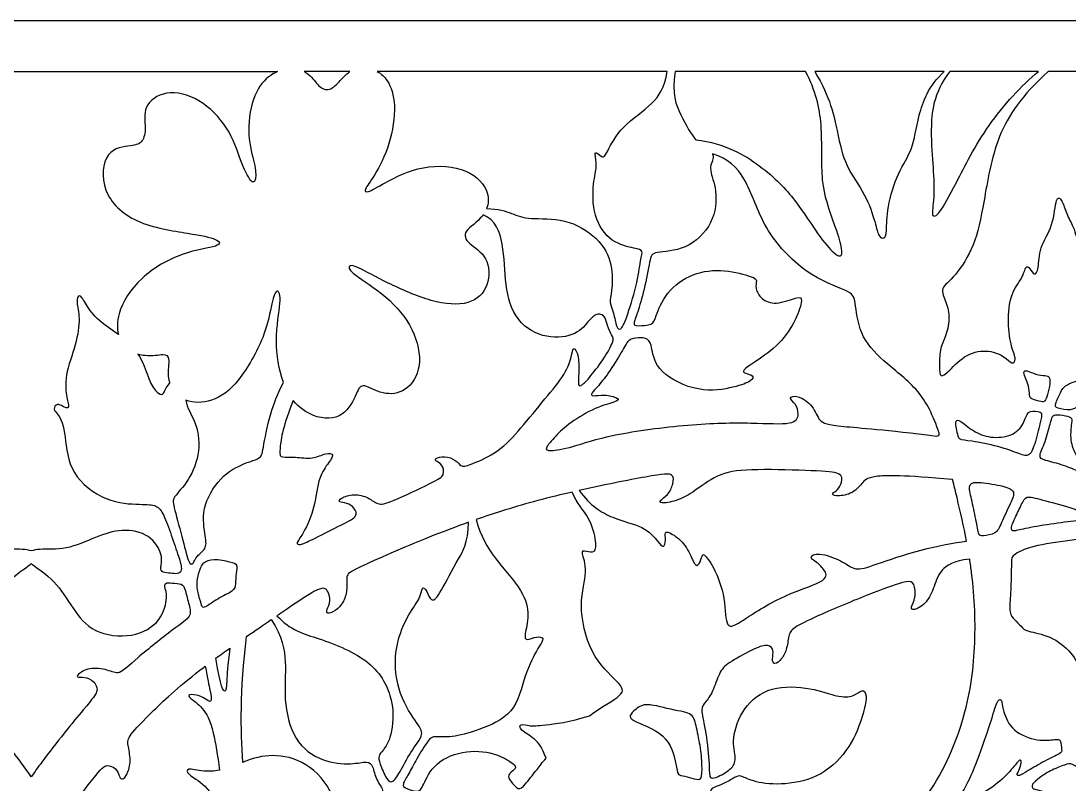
# Model space of a CAD drawing. Header units: millimetres. Extents: x -136 to 133, y -85 to 93.
# Drawn here: x -2.2 to 73.7, y 37.5 to 92.8 of the extents above; entities that cross this region are included whole.
import ezdxf

# ---------------------------------------------------------------- set-up
doc = ezdxf.new("R2010")
doc.units = ezdxf.units.MM
doc.header["$MEASUREMENT"] = 0
doc.layers.add('Default', color=18, linetype='Continuous')

msp = doc.modelspace()

# ---------------------------------------------------------------- linework, layer by layer
at = {"layer": 'Default', "color": 5}
for p, q in [((133.333, 92.785), (-136.318, 92.785)), ((-19.323, 89.12), (16.337, 89.12)), ((21.599, 89.12), (18.284, 89.12)), ((44.582, 89.12), (23.573, 89.12)), ((54.604, 89.12), (45.159, 89.12)), ((64.651, 89.12), (55.275, 89.12)), ((71.482, 89.12), (65.052, 89.12)), ((85.73, 89.12), (72.177, 89.12))]:
    msp.add_line(p, q, dxfattribs=at)
for centre, radius, start, end in [((0.468, 64.715), 0.299, 62.41925, 224.55786), ((64.11, 62.908), 0.18, 262.77525, 18.99238)]:
    msp.add_arc(centre, radius, start, end, dxfattribs=at)
for points, knots in [([(16.337, 89.12), (16.118, 89.024), (15.427, 88.61), (14.466, 87.31), (14.117, 84.403), (14.751, 82.355), (14.811, 81.212), (14.472, 80.933), (13.672, 82.618), (12.893, 85.055), (11.447, 86.532), (10.66, 86.999), (9.874, 87.466), (8.175, 87.856), (6.533, 86.605), (6.869, 84.964), (6.589, 83.993), (5.936, 83.714), (3.801, 83.596), (3.454, 80.411), (5.898, 78.017), (10.227, 77.379), (12.093, 77.006), (12.372, 76.446), (9.513, 76.142), (6.29, 74.296), (4.746, 71.894), (4.717, 70.52), (4.821, 70.075)], [513.360734, 513.360734, 513.360734, 513.360734, 513.810209, 514.810209, 515.810209, 516.810209, 517.810209, 518.810209, 519.810209, 520.810209, 521.810209, 521.810209, 521.810209, 522.810209, 523.810209, 524.810209, 525.810209, 526.810209, 527.810209, 528.810209, 529.810209, 530.810209, 531.810209, 532.810209, 533.810209, 534.810209, 535.810209, 536.426123, 536.426123, 536.426123, 536.426123]), ([(18.284, 89.12), (18.353, 89.086), (18.788, 88.835), (19.243, 88.082), (20.007, 87.64), (20.723, 88.246), (21.29, 88.919), (21.599, 89.12)], [105.671975, 105.671975, 105.671975, 105.671975, 105.848688, 106.848688, 107.848688, 108.848688, 109.639872, 109.639872, 109.639872, 109.639872]), ([(23.573, 89.12), (23.864, 88.971), (24.417, 88.466), (24.997, 86.848), (24.556, 83.807), (23.312, 81.417), (22.57, 80.519), (22.791, 80.284), (23.897, 80.961), (26.826, 82.458), (30.3, 82.171), (31.712, 80.541), (31.632, 79.55), (31.497, 79.2)], [1586.942166, 1586.942166, 1586.942166, 1586.942166, 1587.693738, 1588.693738, 1589.693738, 1590.693738, 1591.693738, 1592.693738, 1593.693738, 1594.693738, 1595.693738, 1596.693738, 1597.340394, 1597.340394, 1597.340394, 1597.340394]), ([(31.497, 79.2), (32.376, 79.204), (33.443, 78.793), (34.475, 78.396), (37.182, 78.568), (39.674, 77.108), (40.686, 75.159), (40.568, 73.044), (40.371, 72.434), (40.714, 71.71), (40.893, 70.536), (41.207, 70.359), (41.571, 71.047), (42.407, 73.684), (42.663, 75.621), (42.85, 76.162), (42.388, 76.31), (40.519, 76.664), (39.149, 78.599), (39.203, 81.261), (39.533, 82.233), (39.283, 83.286), (39.503, 83.266), (39.904, 82.845), (40.125, 83.065), (41.21, 85.207), (43.589, 86.687), (44.383, 87.955), (44.582, 89.12)], [1597.340394, 1597.340394, 1597.340394, 1597.340394, 1598.709361, 1600.260651, 1601.811942, 1603.363233, 1604.914524, 1606.465815, 1608.017106, 1609.568397, 1611.119688, 1612.670979, 1614.22227, 1615.773561, 1617.324852, 1618.876143, 1620.427434, 1621.978725, 1623.530016, 1625.081307, 1626.632598, 1628.183889, 1629.73518, 1631.28647, 1632.837761, 1634.389052, 1635.940343, 1637.305257, 1637.305257, 1637.305257, 1637.305257]), ([(45.159, 89.12), (44.905, 87.516), (45.557, 85.817), (46.346, 84.552), (46.663, 84.18)], [165.52806, 165.52806, 165.52806, 165.52806, 166.999797, 168.584076, 168.584076, 168.584076, 168.584076]), ([(46.663, 84.18), (48.793, 83.922), (51.756, 82.159), (53.93, 79.814), (55.574, 77.173), (56.76, 75.81), (57.278, 75.673), (57.251, 76.45), (56.665, 78.181), (55.615, 81.043), (55.933, 85.217), (55.336, 87.768), (54.604, 89.12)], [168.584076, 168.584076, 168.584076, 168.584076, 171.226488, 174.160669, 177.09485, 180.029032, 182.963213, 185.897394, 188.831575, 191.765757, 194.699938, 197.431961, 197.431961, 197.431961, 197.431961]), ([(65.052, 89.12), (63.842, 87.555), (63.615, 84.635), (63.872, 82.139), (63.948, 79.87), (63.661, 78.508), (64.251, 78.69), (65.355, 80.732), (67.654, 85.27), (70.226, 88.114), (71.482, 89.12)], [1424.28093, 1424.28093, 1424.28093, 1424.28093, 1427.349449, 1430.417969, 1433.486489, 1436.555009, 1439.623529, 1442.692049, 1445.760569, 1448.82909, 1448.82909, 1448.82909, 1448.82909]), ([(47.853, 83.155), (47.856, 83.15), (47.94, 82.99), (47.911, 82.703), (47.562, 82.068), (48.228, 80.64), (48.038, 78.102), (45.947, 76.108), (43.498, 76.108), (43.361, 75.627), (42.915, 73.254), (42.412, 71.594), (42.091, 70.791), (42.327, 70.684), (43.59, 70.791), (43.675, 71.22), (44.446, 73.168), (46.373, 74.614), (48.782, 74.838), (50.924, 74.217), (51.106, 74.035), (50.924, 73.447), (51.352, 72.644), (52.399, 72.181), (54.112, 72.83), (54.437, 72.765), (53.983, 71.207), (52.789, 69.365), (50.894, 68.058), (49.961, 67.467), (50.211, 67.262), (50.871, 67.149), (50.757, 66.728), (49.597, 66.273), (46.925, 65.807), (43.763, 67.342), (43.462, 69.218), (43.234, 69.821), (42.461, 69.878), (41.756, 69.741), (41.472, 69.116), (40.426, 67.41), (39.567, 66.302), (39.028, 65.81), (39.127, 65.583), (39.976, 65.784), (41.166, 65.474), (40.998, 65.227), (39.428, 64.852), (37.475, 63.688), (36.469, 62.702), (35.669, 61.8), (35.96, 61.618), (37.569, 61.864), (40.279, 62.837), (46.329, 63.652), (50.896, 63.724), (53.869, 63.508), (54.157, 64.327), (53.912, 65.088), (53.309, 65.519), (53.984, 65.735), (55.217, 64.951), (55.552, 63.731), (56.482, 63.461), (60.412, 63.195), (64.087, 62.729)], [552.306824, 552.306824, 552.306824, 552.306824, 552.350389, 553.952106, 555.553823, 557.155539, 558.757256, 560.358973, 561.960689, 563.562406, 565.164123, 566.765839, 568.367556, 569.969273, 571.570989, 573.172706, 574.774423, 576.376139, 577.977856, 579.579573, 581.18129, 582.783006, 584.384723, 585.98644, 587.588156, 589.189873, 590.79159, 592.393306, 593.995023, 595.59674, 597.198456, 598.800173, 600.40189, 602.003606, 603.605323, 605.20704, 606.808756, 608.410473, 610.01219, 611.613907, 613.215623, 614.81734, 616.419057, 618.020773, 619.62249, 621.224207, 622.825923, 624.42764, 626.029357, 627.631073, 629.23279, 630.834507, 632.436223, 634.03794, 635.639657, 637.241373, 638.84309, 640.444807, 642.046524, 643.64824, 645.249957, 646.851674, 648.45339, 650.055107, 651.656824, 653.177478, 653.177478, 653.177478, 653.177478]), ([(64.28, 62.966), (64.256, 63.034), (63.764, 64.442), (62.802, 66.225), (60.112, 68.197), (58.444, 70.08), (58.193, 72.716), (57.96, 73.184), (54.643, 74.314), (51.415, 77.757), (50.508, 81.268), (49.012, 82.855), (47.853, 83.155)], [653.542585, 653.542585, 653.542585, 653.542585, 653.742213, 657.744451, 661.746689, 665.748927, 669.751164, 673.753402, 677.75564, 681.757878, 685.760116, 688.792704, 688.792704, 688.792704, 688.792704]), ([(17.492, 65.311), (16.771, 63.567), (16.395, 61.303), (16.616, 61.199), (17.581, 61.23), (18.913, 61.046), (19.878, 61.536), (20.521, 61.46), (20, 60.74), (19.265, 59.668), (19.036, 57.325), (18.054, 55.364), (17.668, 54.991), (17.926, 54.797), (18.699, 55.145), (20.851, 56.267), (22.243, 56.885), (21.921, 57.555), (21.379, 57.916), (20.735, 57.916), (20.851, 58.238), (21.882, 58.586), (22.977, 58.303), (23.596, 57.723), (24.369, 57.852), (27.792, 59.469), (28.501, 59.876), (28.29, 60.735), (27.717, 60.931), (27.792, 61.188), (28.697, 61.308), (29.45, 60.856), (29.631, 60.479), (30.309, 60.63), (32.389, 61.564), (33.941, 63.222), (35.782, 65.512), (37.253, 67.24), (37.712, 68.619), (37.712, 69.17), (38.08, 68.95), (38.227, 67.718), (38.098, 66.431), (38.264, 66.284), (38.87, 66.836), (39.96, 68.257), (40.79, 69.693), (40.575, 69.986), (40.204, 70.748), (40.134, 71.377), (39.569, 71.676), (38.983, 71.237), (38.113, 70.015), (35.876, 69.703), (33.573, 70.907), (32.756, 73.68), (32.824, 76.533), (32.149, 78.36), (31.251, 78.748)], [235.798216, 235.798216, 235.798216, 235.798216, 237.002115, 238.352129, 239.702142, 241.052156, 242.402169, 243.752183, 245.102196, 246.452209, 247.802223, 249.152236, 250.50225, 251.852263, 253.202277, 254.55229, 255.902304, 257.252317, 258.60233, 259.952344, 261.302357, 262.652371, 264.002384, 265.352398, 266.702411, 268.052424, 269.402438, 270.752451, 272.102465, 273.452478, 274.802492, 276.152505, 277.502519, 278.852532, 280.202545, 281.552559, 282.902572, 284.252586, 285.602599, 286.952613, 288.302626, 289.652639, 291.002653, 292.352666, 293.70268, 295.052693, 296.402707, 297.75272, 299.102734, 300.452747, 301.80276, 303.152774, 304.502787, 305.852801, 307.202814, 308.552828, 309.902841, 311.098423, 311.098423, 311.098423, 311.098423]), ([(31.251, 78.748), (31.231, 78.72), (30.855, 78.223), (29.706, 77.556), (30.072, 76.681), (31.665, 75.793), (31.769, 73.547), (30.359, 72.136), (27.59, 72.332), (24.169, 73.86), (21.975, 75.101), (21.452, 75.114), (21.583, 74.552), (24.325, 72.92), (26.303, 70.533), (26.907, 67.682), (25.687, 65.846), (23.953, 65.679), (22.476, 66.616), (22.13, 66.013), (21.269, 63.992), (19.16, 63.915), (17.915, 64.785), (17.492, 65.311)], [311.098423, 311.098423, 311.098423, 311.098423, 311.157563, 312.157563, 313.157563, 314.157563, 315.157563, 316.157563, 317.157563, 318.157563, 319.157563, 320.157563, 321.157563, 322.157563, 323.157563, 324.157563, 325.157563, 326.157563, 327.157563, 328.157563, 329.157563, 330.157563, 330.850738, 330.850738, 330.850738, 330.850738]), ([(4.821, 70.075), (4.348, 70.431), (3.114, 71.257), (2.469, 72.287), (1.986, 73.124), (1.718, 72.48), (2.083, 71.355), (1.793, 69.404), (0.882, 67.045), (1.086, 65.379), (1.3, 64.772), (1.068, 64.738), (0.715, 64.923), (0.606, 64.98)], [536.426123, 536.426123, 536.426123, 536.426123, 537.349333, 538.677106, 540.004879, 541.332652, 542.660425, 543.988198, 545.315971, 546.643744, 547.971517, 549.29929, 549.902272, 549.902272, 549.902272, 549.902272]), ([(16.777, 66.615), (16.443, 67.526), (16.086, 69.953), (16.689, 72.675), (16.334, 73.532), (15.93, 72.553), (15.562, 70.072), (13.492, 66.426), (11.66, 65.143), (10.249, 65.106), (9.703, 65.321)], [161.402903, 161.402903, 161.402903, 161.402903, 162.241469, 163.241469, 164.241469, 165.241469, 166.241469, 167.241469, 168.241469, 169.187696, 169.187696, 169.187696, 169.187696]), ([(6.231, 68.658), (6.383, 68.432), (6.801, 67.669), (7.103, 66.46), (7.778, 65.731), (8.104, 65.69), (8.24, 66.212), (8.554, 66.578)], [21.258285, 21.258285, 21.258285, 21.258285, 21.812474, 23.140247, 24.46802, 25.795793, 26.926627, 26.926627, 26.926627, 26.926627]), ([(8.554, 66.578), (8.543, 66.617), (8.378, 67.215), (8.627, 68.474), (8.179, 68.698), (7.173, 68.472), (6.409, 68.607), (6.231, 68.658)], [26.926627, 26.926627, 26.926627, 26.926627, 26.995744, 27.995744, 28.995744, 29.995744, 30.299474, 30.299474, 30.299474, 30.299474]), ([(9.703, 65.321), (9.815, 64.752), (10.48, 63.768), (10.841, 61.658), (9.929, 59.388), (8.691, 58.254), (8.821, 57.707), (9.537, 55.003), (9.935, 53.397), (10.246, 53.447), (10.458, 54.044), (11.205, 54.567), (11.18, 55.289), (10.76, 57.426), (12.16, 59.87), (14.032, 60.825), (15.15, 61.1), (15.264, 61.541), (15.718, 64.162), (16.333, 65.745), (16.777, 66.615)], [130.773873, 130.773873, 130.773873, 130.773873, 131.981109, 133.734364, 135.487619, 137.240874, 138.994129, 140.747384, 142.50064, 144.253895, 146.00715, 147.760405, 149.51366, 151.266915, 153.02017, 154.773425, 156.52668, 158.279935, 160.03319, 161.402903, 161.402903, 161.402903, 161.402903]), ([(-1.493, 54.417), (-1.664, 54.474), (-2.333, 54.588), (-3.983, 54.432), (-6.218, 55.462), (-8.035, 56.069), (-10.163, 55.652), (-11.089, 54.033), (-10.811, 53.182), (-10.977, 52.812), (-11.597, 52.83), (-12.088, 52.719), (-12.476, 52.932), (-12.199, 53.95), (-11.644, 55.56), (-11.073, 57.128), (-10.605, 57.763), (-9.591, 57.78), (-6.928, 57.877), (-4.212, 59.967), (-3.964, 62.829), (-3.717, 64.02), (-3.24, 64.505)], [587.322164, 587.322164, 587.322164, 587.322164, 588.250308, 590.126383, 592.002457, 593.878531, 595.754606, 597.63068, 599.506754, 601.382828, 603.258903, 605.134977, 607.011051, 608.887126, 610.7632, 612.639274, 614.515349, 616.391423, 618.267497, 620.143572, 622.019646, 623.89572, 623.89572, 623.89572, 623.89572]), ([(0.254, 64.505), (0.732, 64.02), (0.979, 62.829), (1.226, 59.967), (3.943, 57.877), (6.606, 57.78), (7.62, 57.763), (8.087, 57.128), (8.658, 55.56), (9.214, 53.95), (9.491, 52.932), (9.103, 52.719), (8.612, 52.83), (7.992, 52.812), (7.826, 53.182), (8.103, 54.033), (7.178, 55.652), (5.05, 56.069), (3.232, 55.462), (0.998, 54.432), (-0.652, 54.588), (-1.321, 54.474), (-1.493, 54.417)], [550.748608, 550.748608, 550.748608, 550.748608, 552.624683, 554.500757, 556.376831, 558.252906, 560.12898, 562.005054, 563.881128, 565.757203, 567.633277, 569.509351, 571.385426, 573.2615, 575.137574, 577.013649, 578.889723, 580.765797, 582.641872, 584.517946, 586.39402, 587.322164, 587.322164, 587.322164, 587.322164]), ([(65.259, 59.577), (61.737, 59.91), (59.107, 59.894), (58.785, 59.346), (57.898, 58.459), (56.688, 58.362), (56.446, 58.572), (56.962, 58.814), (57.253, 59.378), (57.285, 60.104), (55.527, 60.217), (50.749, 60.368), (48.35, 60.105), (46.652, 58.792), (45.602, 58.144), (44.201, 57.794), (43.939, 58.039), (44.674, 58.442), (45.024, 59.265), (45.112, 60.052), (43.986, 59.985), (39.936, 59.18), (38.213, 58.795)], [385.647084, 385.647084, 385.647084, 385.647084, 387.565855, 389.484627, 391.403399, 393.32217, 395.240942, 397.159714, 399.078485, 400.997257, 402.916029, 404.8348, 406.753572, 408.672344, 410.591115, 412.509887, 414.428659, 416.34743, 418.266202, 420.184974, 422.103745, 423.787905, 423.787905, 423.787905, 423.787905]), ([(66.271, 55.115), (66.07, 56.174), (65.731, 57.674), (65.368, 59.15), (65.259, 59.577)], [382.353722, 382.353722, 382.353722, 382.353722, 384.676861, 385.647084, 385.647084, 385.647084, 385.647084]), ([(37.699, 58.679), (37.634, 58.664), (35.666, 58.211), (33.506, 57.608), (31.363, 56.903), (30.732, 56.685)], [430.899433, 430.899433, 430.899433, 430.899433, 430.964753, 432.883524, 433.648059, 433.648059, 433.648059, 433.648059]), ([(38.946, 42.487), (39.83, 43.143), (41.628, 44.05), (41.236, 44.741), (38.903, 46.848), (38.106, 50.747), (38.903, 53.024), (38.277, 54.447), (38.676, 54.447), (39.387, 54.191), (39.473, 55.159), (38.951, 56.932), (38.104, 57.771), (37.699, 58.679)], [412.983733, 412.983733, 412.983733, 412.983733, 414.650403, 416.317073, 417.983743, 419.650413, 421.317083, 422.983753, 424.650423, 426.317093, 427.983763, 429.650433, 430.899433, 430.899433, 430.899433, 430.899433]), ([(38.213, 58.795), (38.982, 57.707), (40.738, 56.629), (42.918, 56.275), (44.046, 54.931), (44.297, 54.609), (44.53, 55.182), (44.315, 55.863), (44.888, 55.737), (45.963, 54.877), (46.5, 53.498), (46.805, 53.229), (47.127, 54.018), (47.127, 54.286), (47.79, 53.624), (48.794, 51.329), (48.78, 48.724), (49.599, 49.027), (52.665, 51.159), (56.277, 52.221), (56.064, 52.98), (55.396, 53.648), (54.789, 53.951), (55.457, 54.346), (57.278, 53.739), (58.189, 52.919), (59.403, 53.344), (62.954, 54.558), (65.382, 55.013), (66.271, 55.115)], [339.040824, 339.040824, 339.040824, 339.040824, 340.594452, 342.200577, 343.806703, 345.412829, 347.018955, 348.62508, 350.231206, 351.837332, 353.443458, 355.049584, 356.655709, 358.261835, 359.867961, 361.474087, 363.080212, 364.686338, 366.292464, 367.89859, 369.504716, 371.110841, 372.716967, 374.323093, 375.929219, 377.535345, 379.14147, 380.747596, 382.353722, 382.353722, 382.353722, 382.353722]), ([(30.185, 56.492), (29.398, 56.212), (26.887, 55.266), (21.634, 52.995), (21.302, 52.641), (21.414, 51.707), (21.205, 50.731), (20.507, 49.992), (19.88, 49.852), (19.908, 50.131), (20.215, 50.787), (20.019, 51.498), (19.768, 51.763), (19.211, 51.665), (17.93, 50.811), (16.373, 49.763), (16.311, 49.721)], [178.304697, 178.304697, 178.304697, 178.304697, 179.239596, 181.158368, 183.077139, 184.995911, 186.914683, 188.833454, 190.752226, 192.670998, 194.589769, 196.508541, 198.427313, 200.346084, 202.264856, 202.342236, 202.342236, 202.342236, 202.342236]), ([(16.311, 49.721), (17.226, 48.694), (19.396, 48.125), (23.344, 46.529), (24.893, 43.557), (24.617, 40.861), (23.962, 39.918), (23.634, 39.59), (23.719, 39.128), (24.266, 37.792), (24.691, 37.549), (25.262, 38.485), (26.124, 40.1), (26.962, 41.072), (26.634, 41.74), (25.065, 43.899), (24.688, 47.175), (25.752, 49.812), (26.735, 50.959), (26.784, 51.909), (27.194, 51.581), (27.439, 50.68), (28.013, 51.04), (29.145, 53.41), (30.211, 55.035), (30.185, 56.492)], [202.342236, 202.342236, 202.342236, 202.342236, 204.03838, 205.944141, 207.849902, 209.755663, 211.661424, 213.567185, 215.472946, 217.378707, 219.284468, 221.190228, 223.095989, 225.00175, 226.907511, 228.813272, 230.719033, 232.624794, 234.530555, 236.436316, 238.342077, 240.247838, 242.153599, 244.05936, 245.682237, 245.682237, 245.682237, 245.682237]), ([(30.732, 56.685), (31.061, 55.479), (32.159, 53.694), (34.285, 51.432), (34.609, 49.719), (34.213, 48.242), (34.339, 47.881), (35.15, 48.278), (35.727, 48.097), (35.33, 47.611), (34.213, 45.502), (33.618, 42.528), (30.789, 41.393), (28.904, 40.864), (27.664, 41.019), (27.323, 40.833), (26.369, 39.278), (25.873, 38.27), (25.32, 37.468), (25.636, 37.21), (26.685, 36.877), (26.885, 37.493), (27.851, 39.324), (30.432, 40.123), (32.596, 39.624), (33.678, 38.841), (33.595, 38.625), (32.952, 38.181), (33.202, 37.809), (33.825, 37.014), (34.231, 37.438), (34.96, 38.351), (35.549, 39.111), (35.801, 39.416)], [346.974636, 346.974636, 346.974636, 346.974636, 348.360362, 350.027032, 351.693702, 353.360372, 355.027042, 356.693712, 358.360382, 360.027051, 361.693721, 363.360391, 365.027061, 366.693731, 368.360401, 370.027071, 371.693741, 373.360411, 375.027081, 376.693751, 378.360421, 380.027091, 381.693761, 383.360431, 385.027101, 386.693771, 388.360441, 390.027111, 391.693781, 393.360451, 395.027121, 396.69379, 397.599706, 397.599706, 397.599706, 397.599706]), ([(77.813, 55.618), (77.459, 55.623), (76.217, 55.552), (74.149, 55.191), (71.239, 54.866), (69.536, 54.157), (69.515, 53.67), (69.516, 53.217), (69.506, 52.785), (69.496, 52.354), (69.456, 51.079), (69.334, 49.861), (69.724, 49.471), (70.272, 48.923), (70.516, 48.582), (72.343, 48.338), (73.962, 47.059), (74.62, 45.634), (75.107, 45.841), (75.716, 46.572), (75.424, 48.704), (75.692, 50.47), (75.96, 50.324), (76.264, 49.8), (76.813, 50.251), (77.818, 52.327), (78.016, 53.589), (78.016, 54.12)], [111.210228, 111.210228, 111.210228, 111.210228, 111.600866, 112.600866, 113.600866, 114.600866, 115.600866, 116.600866, 116.600866, 116.600866, 117.600866, 118.600866, 119.600866, 120.600866, 121.600866, 122.600866, 123.600866, 124.600866, 125.600866, 126.600866, 127.600866, 128.600866, 129.600866, 130.600866, 131.600866, 132.600866, 133.457558, 133.457558, 133.457558, 133.457558]), ([(-1.493, 38.06), (-1.729, 38.402), (-2.953, 40.126), (-5.801, 43.57), (-6.345, 44.212), (-6.197, 44.805), (-5.542, 45.324), (-4.801, 45.237), (-4.776, 45.422), (-5.616, 46.003), (-7.123, 45.842), (-7.84, 45.361), (-8.877, 46.46), (-12.062, 48.977), (-13.147, 49.685), (-12.941, 50.428), (-12.633, 51.661), (-12.461, 52.061), (-11.662, 52.084), (-11.148, 52.141), (-11.148, 51.741), (-11.399, 51.262), (-11.011, 49.336), (-8.904, 48.047), (-5.895, 48.434), (-4.498, 50.196), (-3.24, 52.346), (-1.927, 53.144), (-1.521, 53.481), (-1.493, 53.505)], [757.656998, 757.656998, 757.656998, 757.656998, 758.148937, 760.025011, 761.901086, 763.77716, 765.653234, 767.529309, 769.405383, 771.281457, 773.157532, 775.033606, 776.90968, 778.785755, 780.661829, 782.537903, 784.413978, 786.290052, 788.166126, 790.042201, 791.918275, 793.794349, 795.670424, 797.546498, 799.422572, 801.298646, 803.174721, 805.050795, 805.200554, 805.200554, 805.200554, 805.200554]), ([(-1.493, 53.505), (-1.464, 53.481), (-1.059, 53.144), (0.254, 52.346), (1.513, 50.196), (2.91, 48.434), (5.919, 48.047), (8.026, 49.336), (8.414, 51.262), (8.163, 51.741), (8.163, 52.141), (8.677, 52.084), (9.476, 52.061), (9.648, 51.661), (9.956, 50.428), (10.162, 49.685), (9.076, 48.977), (5.892, 46.46), (4.854, 45.361), (4.138, 45.842), (2.631, 46.003), (1.791, 45.422), (1.815, 45.237), (2.557, 45.324), (3.211, 44.805), (3.36, 44.212), (2.816, 43.57), (-0.032, 40.126), (-1.256, 38.402), (-1.493, 38.06)], [805.200554, 805.200554, 805.200554, 805.200554, 805.350314, 807.226388, 809.102462, 810.978536, 812.854611, 814.730685, 816.606759, 818.482834, 820.358908, 822.234982, 824.111057, 825.987131, 827.863205, 829.73928, 831.615354, 833.491428, 835.367503, 837.243577, 839.119651, 840.995726, 842.8718, 844.747874, 846.623949, 848.500023, 850.376097, 852.252172, 852.744111, 852.744111, 852.744111, 852.744111]), ([(66.495, 53.827), (65.301, 53.695), (64.245, 53.009), (63.894, 51.634), (63.301, 50.513), (62.373, 50.081), (62.181, 50.273), (62.613, 50.994), (62.501, 52.147), (62.053, 52.307), (59.779, 51.522), (55.773, 49.87), (53.724, 48.878), (53.389, 48.464), (53.277, 47.343), (52.908, 46.575), (52.316, 46.094), (52.156, 46.575), (52.348, 47.247), (51.916, 47.695), (51.035, 47.423), (49.061, 46.368), (48.389, 45.775), (47.956, 44.334), (47.396, 43.454), (46.948, 43.053), (47.348, 41.692), (47.666, 38.979), (47.59, 37.912), (48.047, 37.942), (49.267, 38.598), (49.648, 39.314), (49.19, 40.731), (50.029, 43.124), (51.989, 44.695), (55.152, 44.533), (56.936, 43.803), (58.152, 43.836), (58.72, 44.484), (59.093, 44.014), (58.849, 42.83), (58.12, 40.559), (56.141, 38.208), (53.384, 37.445), (51.032, 37.591), (49.929, 38.159), (49.653, 38.159), (48.875, 37.64), (48.031, 37.316), (47.707, 37.202), (47.61, 36.391), (47.464, 35.175), (47.464, 34.769), (48.145, 34.834), (50.983, 35.694), (55.745, 36.37), (59.176, 35.862), (60.138, 35.675)], [241.040203, 241.040203, 241.040203, 241.040203, 242.160122, 243.460122, 244.760122, 246.060122, 247.360122, 248.660122, 249.960122, 251.260122, 252.560122, 253.860122, 254.860122, 255.860122, 256.860122, 257.860122, 258.860122, 259.860122, 260.860122, 261.860122, 262.860122, 263.860122, 264.860122, 265.860122, 266.860122, 267.860122, 268.860122, 269.860122, 270.860122, 271.860122, 272.860122, 273.860122, 274.860122, 275.860122, 276.860122, 277.860122, 278.860122, 279.860122, 280.860122, 281.860122, 282.860122, 283.860122, 284.860122, 285.860122, 286.860122, 287.860122, 288.860122, 289.860122, 290.860122, 291.860122, 292.860122, 293.860122, 294.860122, 295.860122, 296.860122, 297.860122, 298.239533, 298.239533, 298.239533, 298.239533]), ([(62.279, 35.192), (62.602, 35.584), (64.327, 37.843), (66.279, 42.175), (66.996, 47.404), (66.857, 51.333), (66.548, 53.491), (66.495, 53.827)], [227.436869, 227.436869, 227.436869, 227.436869, 228.296015, 232.298253, 236.300491, 240.302728, 241.040203, 241.040203, 241.040203, 241.040203]), ([(15.896, 49.441), (16.706, 48.22), (17.047, 46.118), (16.742, 43.804), (17.45, 40.567), (19.602, 39.106), (21.822, 38.936), (22.88, 39.226), (23.273, 38.901), (23.444, 37.826), (24.212, 36.972), (23.58, 36.204), (22.302, 34.525), (21.618, 33.354), (21.244, 32.54), (20.756, 33.028), (19.991, 33.598), (20.268, 34.412), (20.886, 35.99), (19.128, 38.838), (16.492, 39.782), (14.851, 39.505), (14.036, 39.189), (13.84, 39.11)], [107.761349, 107.761349, 107.761349, 107.761349, 109.517677, 111.546805, 113.575932, 115.60506, 117.634187, 119.663315, 121.692442, 123.72157, 125.750697, 127.779825, 129.808952, 131.83808, 133.867208, 135.896335, 137.925463, 139.95459, 141.983718, 144.012845, 146.041973, 148.0711, 148.732428, 148.732428, 148.732428, 148.732428]), ([(12.901, 47.381), (12.725, 46.086), (12.663, 44.704), (12.62, 44.067), (12.245, 44.458), (11.881, 46.648)], [22.99734, 22.99734, 22.99734, 22.99734, 25.218126, 27.849706, 30.183976, 30.183976, 30.183976, 30.183976]), ([(0.678, 34.81), (1.54, 36.073), (3.443, 38.507), (3.936, 39.027), (4.74, 38.653), (4.879, 38.029), (5.087, 37.822), (5.461, 38.168), (5.766, 39.235), (5.48, 40.46), (5.48, 40.945), (7.116, 42.65), (9.343, 44.737), (11.084, 46.056), (11.113, 46.078)], [1117.133291, 1117.133291, 1117.133291, 1117.133291, 1118.83879, 1120.757562, 1122.676333, 1124.595105, 1126.513877, 1128.432648, 1130.35142, 1132.270192, 1134.188963, 1136.107735, 1138.026507, 1138.058845, 1138.058845, 1138.058845, 1138.058845]), ([(11.113, 46.078), (11.268, 45.15), (11.541, 44.075), (11.571, 43.41), (11.264, 43.604), (10.731, 43.975), (9.811, 44.056), (9.956, 43.782), (10.925, 43.136), (11.657, 41.847), (12, 39.598), (12.149, 38.535)], [1138.058845, 1138.058845, 1138.058845, 1138.058845, 1138.860794, 1139.935794, 1141.010794, 1142.085794, 1143.160794, 1144.235794, 1145.310794, 1146.385794, 1147.162122, 1147.162122, 1147.162122, 1147.162122]), ([(46.673, 41.756), (46.767, 41.35), (46.996, 40.297), (47.133, 38.854), (47.078, 37.755), (46.597, 37.92), (45.801, 38.126), (45.32, 38.167), (45.273, 38.799), (44.674, 41.266), (41.55, 42.21), (41.919, 42.638), (42.95, 43.468), (44.955, 42.858), (46.433, 42.735), (46.579, 42.163), (46.673, 41.756)], [0, 0, 0, 0, 1.747797, 3.495593, 5.24339, 6.991187, 8.738983, 10.48678, 12.234577, 13.982373, 15.73017, 17.477966, 17.903624, 19.225763, 20.97356, 22.721356, 22.721356, 22.721356, 22.721356]), ([(35.801, 39.416), (35.532, 40.164), (35.025, 40.864), (33.857, 41.454), (33.883, 41.966), (34.671, 41.704), (35.366, 41.782), (37.493, 42.006), (38.946, 42.487)], [397.599706, 397.599706, 397.599706, 397.599706, 400.161006, 402.725551, 405.290097, 407.854642, 410.419188, 412.983733, 412.983733, 412.983733, 412.983733]), ([(68.363, 33.266), (69.399, 32.873), (72.174, 31.702), (74.096, 30.277), (74.936, 29.57), (75.231, 29.865), (74.73, 31.56), (74.066, 32.253), (73.801, 32.002), (73.653, 31.604), (73.358, 31.781), (73.255, 33.108), (73.535, 35.025), (74.341, 36.937), (75.254, 37.882), (74.925, 38.332), (73.876, 39.081), (73.501, 38.976), (72.255, 38.491), (71.544, 37.992), (70.939, 37.507), (71.045, 37.129), (71.801, 37.084), (71.907, 36.781), (71.574, 36.63), (70.158, 36.491), (69.054, 36.155), (68.585, 35.963)], [136.951722, 136.951722, 136.951722, 136.951722, 137.445396, 138.445396, 139.445396, 140.445396, 141.445396, 142.445396, 143.445396, 144.445396, 145.445396, 146.445396, 147.445396, 148.445396, 149.445396, 150.445396, 151.445396, 152.445396, 153.445396, 154.445396, 155.445396, 156.445396, 157.445396, 158.445396, 159.445396, 160.445396, 161.199389, 161.199389, 161.199389, 161.199389]), ([(12.149, 38.535), (11.757, 38.467), (10.829, 38.435), (9.689, 38.757), (9.803, 38.204), (11.023, 37.634), (12.139, 36.108), (12.573, 35.158), (12.633, 35.024)], [994.705436, 994.705436, 994.705436, 994.705436, 996.116409, 998.145537, 1000.174664, 1002.203792, 1004.23292, 1004.56551, 1004.56551, 1004.56551, 1004.56551])]:
    msp.add_open_spline(points, degree=3, knots=knots, dxfattribs=at)
for points in [[(55.275, 89.12), (56.396, 87.252), (56.956, 84.543), (57.423, 82.302), (59.01, 80.211), (59.701, 78.063), (59.888, 77.129), (60.318, 76.98), (60.504, 77.39), (60.467, 79.221), (61.289, 81.873), (62.409, 83.46), (62.69, 85.757), (63.493, 88.092), (64.651, 89.12)], [(72.177, 89.12), (70.272, 87.38), (68.311, 84.578), (67.508, 79.405), (66.889, 76.489), (65.397, 74.151), (64.282, 73.468), (64.803, 72.443), (65.115, 71.277), (64.718, 69.807), (64.306, 69.042), (64.306, 67.719), (64.336, 66.911), (64.924, 67.337), (66.247, 68.778), (67.937, 68.998), (69.113, 68.454), (69.554, 67.896), (69.922, 68.219), (69.525, 69.072), (69.202, 70.909), (69.452, 73.159), (70.363, 74.173), (70.554, 75.128), (70.848, 74.923), (71.172, 74.291), (71.51, 74.761), (71.5, 76.381), (72.588, 77.909), (72.735, 80.232), (73.22, 79.835), (73.47, 78.836), (74.058, 77.851), (74.176, 77.167), (74.625, 76.622), (75.562, 76.18), (77.095, 76.184), (79.403, 77.307), (81.766, 77.193), (83.546, 76.776), (83.623, 77.224), (82.694, 78.122), (82.122, 80.056), (82.527, 82), (82.713, 83.006), (82.574, 83.78), (82.868, 83.672), (83.223, 83.053), (83.688, 83.935), (84.307, 85.095), (85.467, 86.555), (85.777, 88.18), (85.73, 89.12)], [(75.449, 65.877), (75.893, 66.194), (76.981, 66.761), (78.447, 66.889), (79.474, 66.722), (79.425, 66.449), (79.112, 65.862), (79.914, 65.911), (81.331, 65.471), (82.553, 64.034), (83.379, 62.849), (83.902, 62.87), (84.458, 64.389), (84.583, 66.033), (84.321, 67.426), (85.055, 66.986), (85.421, 65.939), (85.61, 65.436), (85.997, 65.751), (86.962, 68.25), (87.377, 70.028), (87.442, 70.613), (87.221, 71.132), (86.183, 71.82), (85.793, 71.236), (85.56, 69.847), (83.781, 68.484), (81.145, 68.574), (79.289, 70.003), (78.354, 71.392), (78.705, 71.457), (79.198, 71.496), (79.003, 72.041), (77.825, 73.576), (76.66, 74.248), (76.866, 73.192), (77.071, 70.793), (76.317, 68.599), (75.361, 67.093), (74.029, 66.653), (73.389, 66.4), (73.096, 65.96), (72.629, 64.961), (72.749, 64.734), (73.882, 64.561), (74.322, 64.854), (75.006, 65.559), (75.449, 65.877)], [(70.555, 66.883), (70.625, 66.719), (70.786, 66.404), (70.838, 65.608), (70.899, 65.429), (71.608, 65.234), (71.915, 65.157), (72.069, 65.501), (72.3, 66.347), (72.336, 67.03), (72.018, 67.117), (71.3, 67.158), (70.571, 67.543), (70.366, 67.389), (70.485, 67.047), (70.555, 66.883)], [(66.688, 62.352), (67.179, 62.277), (68.641, 62.006), (70.215, 61.398), (70.795, 61.205), (71.2, 61.997), (71.644, 63.832), (71.76, 64.44), (71.5, 64.488), (70.65, 64.633), (70.485, 63.619), (69.616, 62.702), (67.974, 62.557), (66.719, 63.059), (65.724, 63.957), (65.483, 63.861), (65.483, 63.455), (65.647, 62.798), (65.695, 62.46), (66.197, 62.428), (66.688, 62.352)], [(72.321, 63.597), (72.241, 63.283), (71.99, 62.243), (71.432, 61.212), (71.836, 60.99), (73.359, 60.634), (74.486, 60.104), (74.997, 60.075), (74.9, 60.557), (74.178, 61.25), (73.744, 62.455), (73.86, 63.611), (73.956, 64.045), (73.503, 64.218), (72.588, 64.314), (72.472, 64.122), (72.402, 63.91), (72.321, 63.597)], [(66.596, 58.314), (66.69, 57.901), (66.928, 56.868), (67.143, 55.496), (67.345, 55.496), (68.455, 55.638), (68.717, 56.294), (69.494, 57.979), (69.852, 58.73), (69.089, 59.112), (67.119, 59.431), (66.368, 59.348), (66.503, 58.728), (66.596, 58.314)], [(70.726, 56.071), (71.232, 56.173), (72.645, 56.411), (74.64, 56.633), (75.054, 56.845), (74.457, 57.403), (72.096, 58.011), (70.622, 58.435), (70.41, 58.107), (69.899, 57.066), (69.417, 56.006), (69.61, 55.794), (70.22, 55.968), (70.726, 56.071)], [(10.595, 51.409), (10.656, 51.13), (10.841, 50.464), (10.911, 50.317), (11.145, 50.317), (11.927, 50.942), (13.229, 51.524), (13.325, 51.984), (13.316, 52.809), (13.498, 53.46), (13.021, 53.608), (11.649, 53.912), (10.937, 53.573), (10.72, 53.095), (10.477, 52.14), (10.534, 51.689), (10.595, 51.409)], [(14.109, 48.224), (14.741, 48.66), (15.354, 49.076), (15.896, 49.441)], [(13.84, 39.11), (13.665, 41.497), (13.629, 44.25), (14.109, 48.224)], [(11.881, 46.648), (12.212, 46.89), (12.555, 47.135), (12.901, 47.381)], [(66.704, 36.547), (67.097, 36.741), (68.23, 37.273), (69.519, 38.521), (70.094, 39.367), (70.258, 39.227), (70.16, 38.693), (69.872, 38.217), (70.037, 38.077), (70.612, 38.439), (71.967, 39.244), (73.169, 39.79), (73.169, 39.96), (73.11, 40.752), (72.812, 40.794), (71.492, 40.598), (69.524, 41.317), (68.878, 42.882), (68.834, 43.793), (68.445, 43.572), (68.109, 42.228), (67.025, 39.071), (66.167, 37.196), (65.46, 36.135), (65.875, 36.108), (66.312, 36.353), (66.704, 36.547)]]:
    msp.add_open_spline(points, degree=3, dxfattribs=at)

doc.saveas('drawing.dxf')
